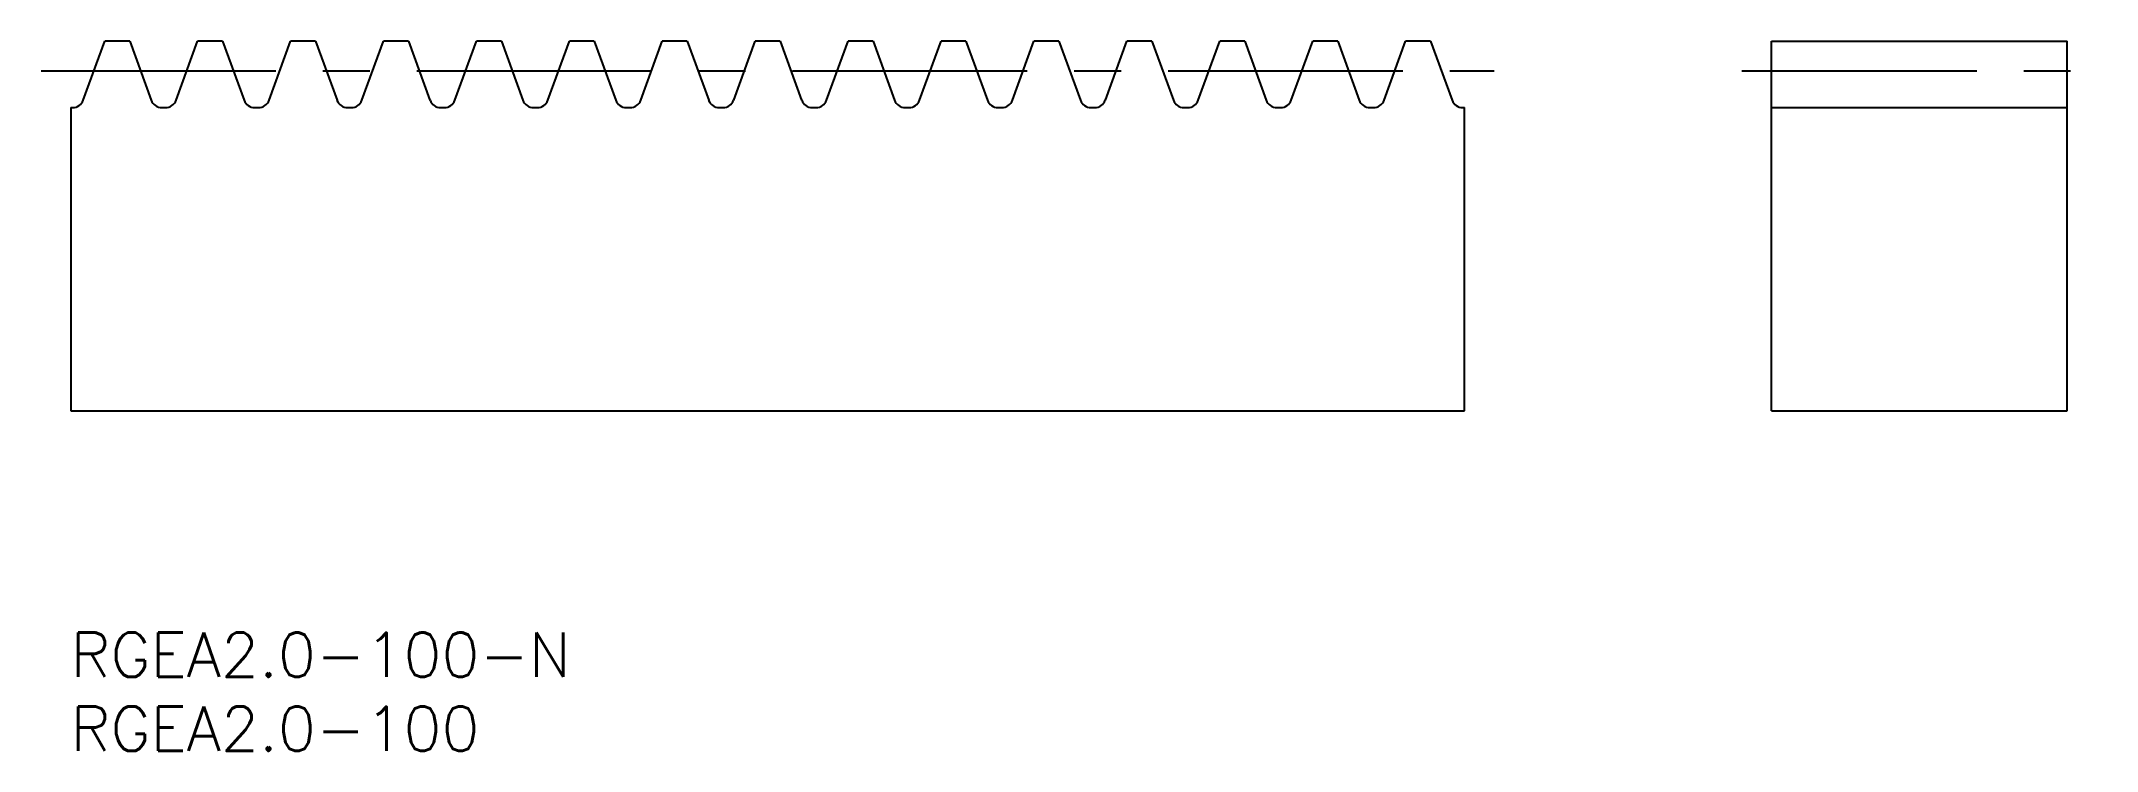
# Model space of a CAD drawing. Extents: x -2 to 137, y -8 to 40.
import ezdxf

# ---------------------------------------------------------------- set-up
doc = ezdxf.new("R2010")
doc.units = 0
doc.header["$LTSCALE"] = 0.5
doc.linetypes.add('CENTER', pattern=[50.8, 31.75, -6.35, 6.35, -6.35])
for name, color, linetype in [('MSM_CENTER', 1, 'CENTER'), ('MSM_CONTINUOUS', 7, 'CONTINUOUS'), ('MSM_PART_NUMBER', 7, 'CONTINUOUS')]:
    doc.layers.add(name, color=color, linetype=linetype)
doc.styles.get("Standard").update_dxf_attribs({"font": 'txt.shx', "height": 3, "bigfont": 'bigfont.shx'})

# ---------------------------------------------------------------- blocks, each defined once
blk = doc.blocks.new('*U3')
at = {"layer": 'MSM_PART_NUMBER'}
blk.add_text('RGEA2.0-100-N', height=3, dxfattribs=at).set_placement((0, -3))
blk = doc.blocks.new('*U4')
at = {"layer": 'MSM_PART_NUMBER'}
blk.add_text('RGEA2.0-100', height=3, dxfattribs=at).set_placement((0, -8))

msp = doc.modelspace()

# ---------------------------------------------------------------- linework, layer by layer
at = {"layer": 'MSM_CENTER'}
for p, q in [((-2, 38), (96.25, 38)), ((113, 38), (137, 38))]:
    msp.add_line(p, q, dxfattribs=at)
at = {"layer": 'MSM_CONTINUOUS'}
for p, q in [((0.84, 36), (2.3, 40)), ((3.99, 40), (2.3, 40)), ((3.99, 40), (5.44, 36)), ((7.13, 36), (8.58, 40)), ((10.27, 40), (8.58, 40)), ((10.27, 40), (11.72, 36)), ((13.41, 36), (14.87, 40)), ((16.55, 40), (14.87, 40)), ((16.55, 40), (18.01, 36)), ((19.69, 36), (21.15, 40)), ((22.84, 40), (21.15, 40)), ((22.84, 40), (24.29, 36)), ((25.98, 36), (27.43, 40)), ((29.12, 40), (27.43, 40)), ((29.12, 40), (30.57, 36)), ((32.26, 36), (33.72, 40)), ((35.4, 40), (33.72, 40)), ((35.4, 40), (36.86, 36)), ((38.54, 36), (40, 40)), ((41.68, 40), (40, 40)), ((41.68, 40), (43.14, 36)), ((44.83, 36), (46.28, 40)), ((47.97, 40), (46.28, 40)), ((47.97, 40), (49.42, 36)), ((51.11, 36), (52.57, 40)), ((54.25, 40), (52.57, 40)), ((54.25, 40), (55.71, 36)), ((57.39, 36), (58.85, 40)), ((60.53, 40), (58.85, 40)), ((60.53, 40), (61.99, 36)), ((63.68, 36), (65.13, 40)), ((66.82, 40), (65.13, 40)), ((66.82, 40), (68.27, 36)), ((69.96, 36), (71.41, 40)), ((73.1, 40), (71.41, 40)), ((73.1, 40), (74.56, 36)), ((76.24, 36), (77.7, 40)), ((79.38, 40), (77.7, 40)), ((79.38, 40), (80.84, 36)), ((82.53, 36), (83.98, 40)), ((85.67, 40), (83.98, 40)), ((85.67, 40), (87.12, 36)), ((88.81, 36), (90.26, 40)), ((91.95, 40), (90.26, 40)), ((91.95, 40), (93.41, 36)), ((115, 40), (135, 40)), ((115, 15), (115, 40)), ((135, 15), (135, 40)), ((0, 35.5), (0.13, 35.5)), ((0, 35.5), (0, 15)), ((6.16, 35.5), (6.41, 35.5)), ((12.44, 35.5), (12.7, 35.5)), ((18.72, 35.5), (18.98, 35.5)), ((25.01, 35.5), (25.26, 35.5)), ((31.29, 35.5), (31.55, 35.5)), ((37.57, 35.5), (37.83, 35.5)), ((43.85, 35.5), (44.11, 35.5)), ((50.14, 35.5), (50.4, 35.5)), ((56.42, 35.5), (56.68, 35.5)), ((62.7, 35.5), (62.96, 35.5)), ((68.99, 35.5), (69.24, 35.5)), ((75.27, 35.5), (75.53, 35.5)), ((81.55, 35.5), (81.81, 35.5)), ((87.84, 35.5), (88.09, 35.5)), ((94.12, 35.5), (94.25, 35.5)), ((94.25, 15), (94.25, 35.5)), ((115, 35.5), (135, 35.5)), ((0, 15), (94.25, 15)), ((115, 15), (135, 15))]:
    msp.add_line(p, q, dxfattribs=at)
for centre, start, end in [((0.13, 36.26), 270, 340), ((6.16, 36.26), 200, 270), ((6.41, 36.26), 270, 340), ((12.44, 36.26), 200, 270), ((12.7, 36.26), 270, 340), ((18.72, 36.26), 200, 270), ((18.98, 36.26), 270, 340), ((25.01, 36.26), 200, 270), ((25.26, 36.26), 270, 340), ((31.29, 36.26), 200, 270), ((31.55, 36.26), 270, 340), ((37.57, 36.26), 200, 270), ((37.83, 36.26), 270, 340), ((43.85, 36.26), 200, 270), ((44.11, 36.26), 270, 340), ((50.14, 36.26), 200, 270), ((50.4, 36.26), 270, 340), ((56.42, 36.26), 200, 270), ((56.68, 36.26), 270, 340), ((62.7, 36.26), 200, 270), ((62.96, 36.26), 270, 340), ((68.99, 36.26), 200, 270), ((69.24, 36.26), 270, 340), ((75.27, 36.26), 200, 270), ((75.53, 36.26), 270, 340), ((81.55, 36.26), 200, 270), ((81.81, 36.26), 270, 340), ((87.84, 36.26), 200, 270), ((88.09, 36.26), 270, 340), ((94.12, 36.26), 200, 270)]:
    msp.add_arc(centre, 0.76, start, end, dxfattribs=at)

# ---------------------------------------------------------------- block references
for name in ['*U3', '*U4']:
    msp.add_blockref(name, (0, 0), dxfattribs=at)

doc.saveas('drawing.dxf')
